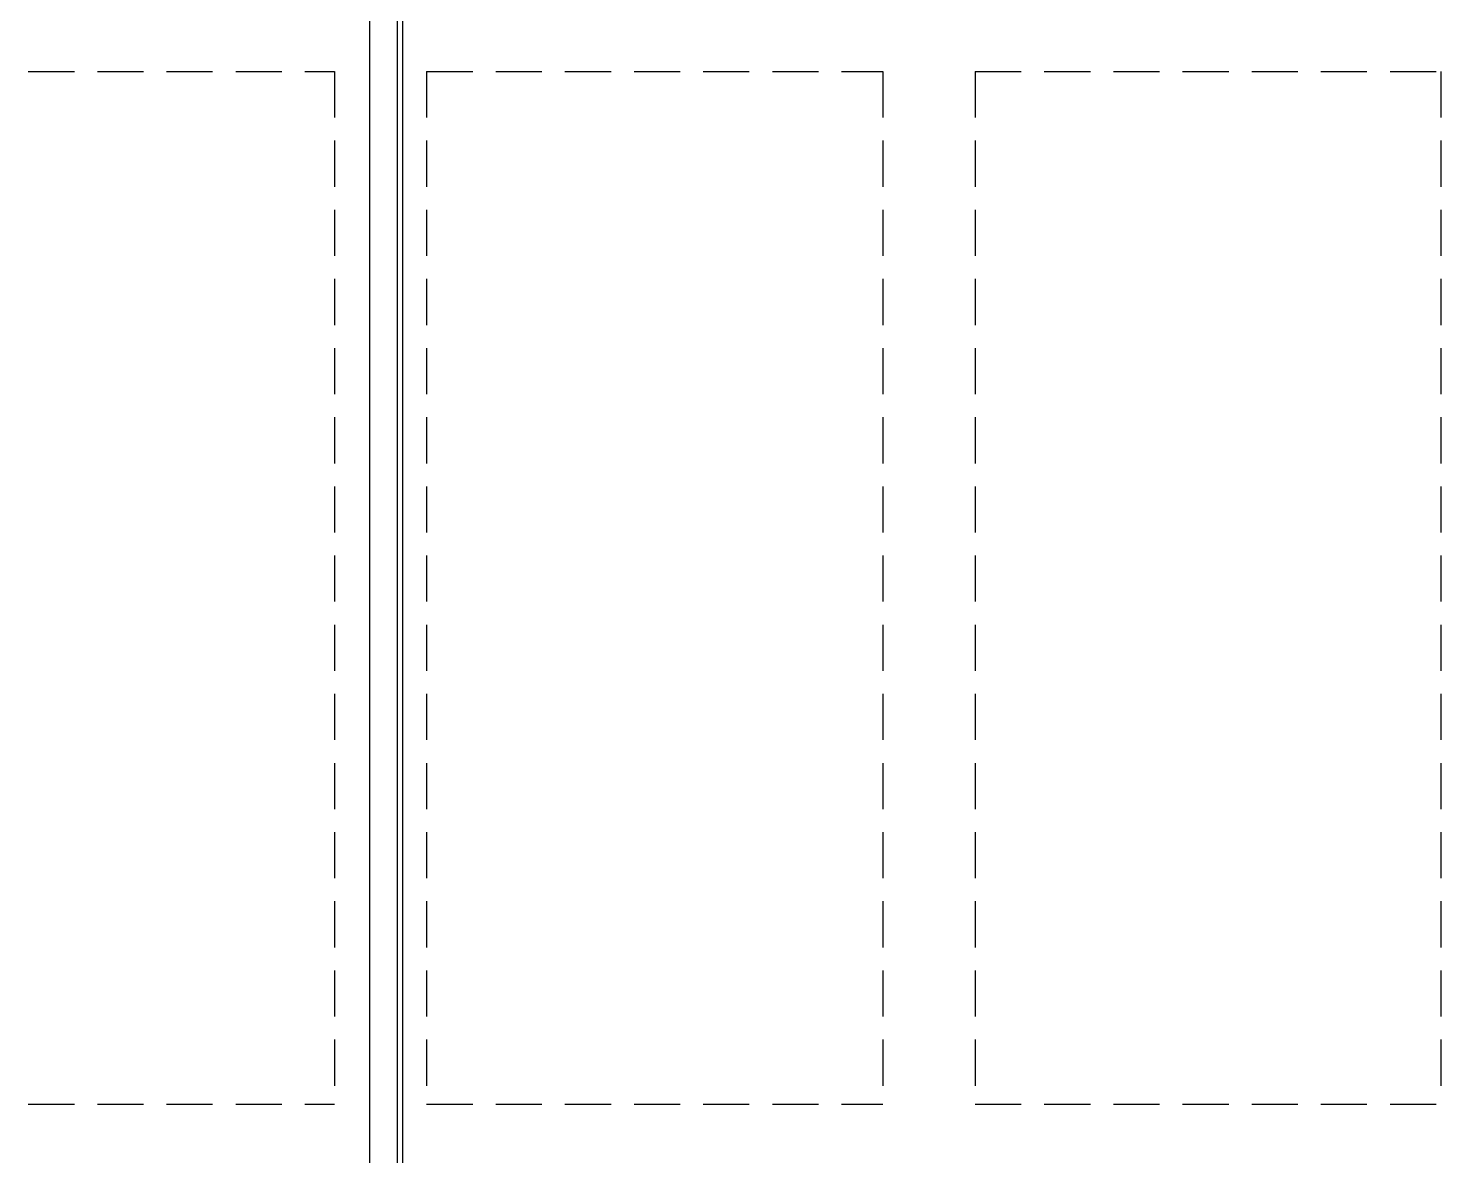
# Model space of a CAD drawing. Extents: x 17.6 to 65.2, y 116.5 to 153.5.
# Drawn here: x 19.53 to 27.19, y 136.89 to 143.01 of the extents above; entities that cross this region are included whole.
import ezdxf

# ---------------------------------------------------------------- set-up
doc = ezdxf.new("R2010")
doc.units = 0
doc.header["$MEASUREMENT"] = 0
doc.linetypes.add('HIDDEN', pattern=[0.375, 0.25, -0.125])
doc.layers.add('INST_-_MATRIZ', color=9, linetype='CONTINUOUS')

msp = doc.modelspace()

# ---------------------------------------------------------------- linework, layer by layer
at = {"layer": 'INST_-_MATRIZ'}
for p, q in [((21.3833, 148.3242), (21.3833, 131.8742)), ((21.5333, 148.3242), (21.5333, 131.8742)), ((21.5633, 148.3242), (21.5633, 131.8742))]:
    msp.add_line(p, q, dxfattribs=at)
at = {"layer": 'INST_-_MATRIZ', "linetype": 'HIDDEN'}
for p, q in [((19.5327, 142.774), (21.1933, 142.774)), ((21.1933, 142.774), (21.1933, 137.1741)), ((21.6933, 142.774), (24.1683, 142.774)), ((21.6933, 142.774), (21.6933, 137.1741)), ((24.1683, 142.774), (24.1683, 137.1741)), ((24.6683, 142.774), (27.1933, 142.774)), ((24.6683, 142.774), (24.6683, 137.1741)), ((27.1933, 142.774), (27.1933, 137.1741)), ((19.5327, 137.1741), (21.1933, 137.1741)), ((21.6933, 137.1741), (24.1683, 137.1741)), ((24.6683, 137.1741), (27.1933, 137.1741))]:
    msp.add_line(p, q, dxfattribs=at)

doc.saveas('drawing.dxf')
